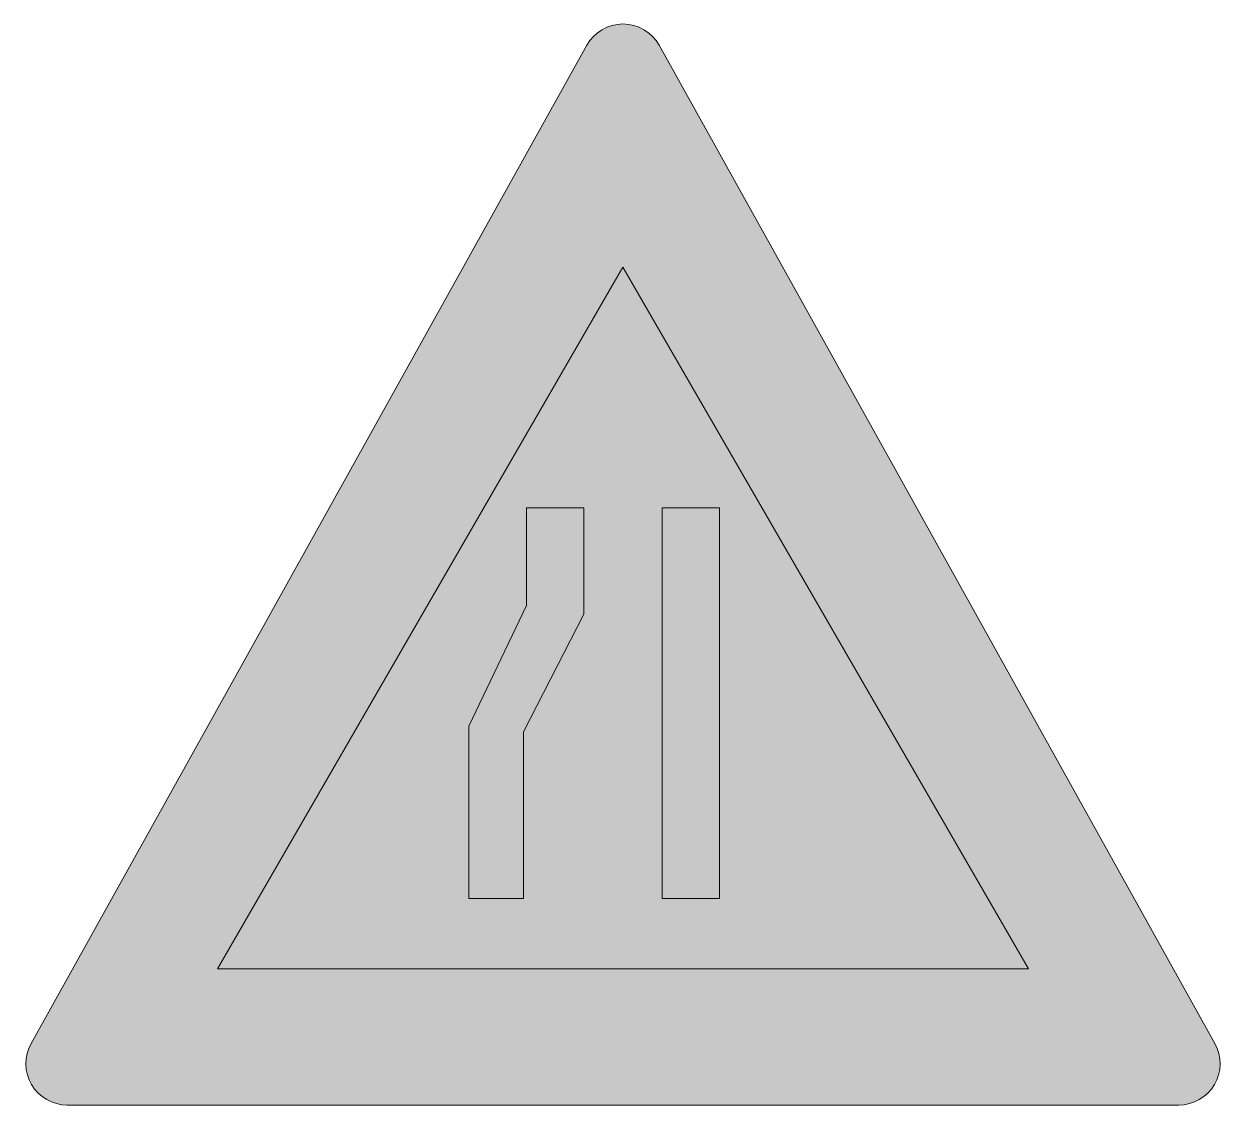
# Model space of a CAD drawing. Header units: millimetres. Extents: x 1879.636 to 1880.158, y 900.646 to 901.116.
import ezdxf

# ---------------------------------------------------------------- set-up
doc = ezdxf.new("R2010")
doc.units = ezdxf.units.MM
doc.layers.get('0').update_dxf_attribs({"lineweight": 9})
doc.layers.add('tratteggi', color=7, linetype='Continuous', lineweight=9)

# ---------------------------------------------------------------- blocks, each defined once
blk = doc.blocks.new('*U155')
at = {"layer": 'tratteggi'}
h = blk.add_hatch(color=1, dxfattribs=at)
h.dxf.hatch_style = 1
h.paths.add_polyline_path([(0.01573, 0.46131, 0.587726), (-0.01573, 0.46131), (-0.25772, 0.02676, 0.572197), (-0.24199, 0), (0, 0), (0.24199, 0, 0.572197), (0.25772, 0.02676)])
h.paths.add_polyline_path([(0.17651, 0.05935), (0, 0.05935), (-0.17651, 0.05935), (0, 0.36463)], flags=16)
h.paths.add_polyline_path([(0.04207, 0.26), (0.04207, 0.08986), (0.01702, 0.08986), (0.01702, 0.26)], flags=0)
h.paths.add_polyline_path([(-0.01702, 0.26), (-0.01702, 0.21371), (-0.04332, 0.16242), (-0.04332, 0.08986), (-0.06711, 0.08986), (-0.06711, 0.16492), (-0.04207, 0.21746), (-0.04207, 0.26)], flags=0)
h = blk.add_hatch(color=40, dxfattribs=at)
h.dxf.hatch_style = 1
h.paths.add_polyline_path([(0, 0.36463), (-0.17651, 0.05935), (0, 0.05935), (0.17651, 0.05935)])
h.paths.add_polyline_path([(0.01702, 0.26), (0.04207, 0.26), (0.04207, 0.08986), (0.01702, 0.08986)], flags=16)
h.paths.add_polyline_path([(-0.01702, 0.26), (-0.01702, 0.21371), (-0.04332, 0.16242), (-0.04332, 0.08986), (-0.06711, 0.08986), (-0.06711, 0.16492), (-0.04207, 0.21746), (-0.04207, 0.26)], flags=16)
h = blk.add_hatch(color=256, dxfattribs=at)
h.dxf.hatch_style = 1
h.paths.add_polyline_path([(-0.01702, 0.21371), (-0.01702, 0.26), (-0.04207, 0.26), (-0.04207, 0.21746), (-0.06711, 0.16492), (-0.06711, 0.08986), (-0.04332, 0.08986), (-0.04332, 0.16242)])
h.paths.add_polyline_path([(0.04207, 0.26), (0.01702, 0.26), (0.01702, 0.08986), (0.04207, 0.08986)])
blk.add_lwpolyline([(0, 0), (0.24199, 0, 0.572197), (0.25772, 0.02676), (0.01573, 0.46131, 0.587726), (-0.01573, 0.46131), (-0.25772, 0.02676, 0.572197), (-0.24199, 0)], format="xyb", close=True)
for points in [[(-0.17651, 0.05935), (0, 0.36463), (0.17651, 0.05935), (0, 0.05935)], [(-0.04332, 0.08986), (-0.04332, 0.16242), (-0.01702, 0.21371), (-0.01702, 0.26), (-0.04207, 0.26), (-0.04207, 0.21746), (-0.06711, 0.16492), (-0.06711, 0.08986)], [(0.01702, 0.08986), (0.01702, 0.26), (0.04207, 0.26), (0.04207, 0.08986)]]:
    blk.add_lwpolyline(points, close=True)

msp = doc.modelspace()

# ---------------------------------------------------------------- block references
msp.add_blockref('*U155', (1879.89714, 900.64588))

doc.saveas('drawing.dxf')
